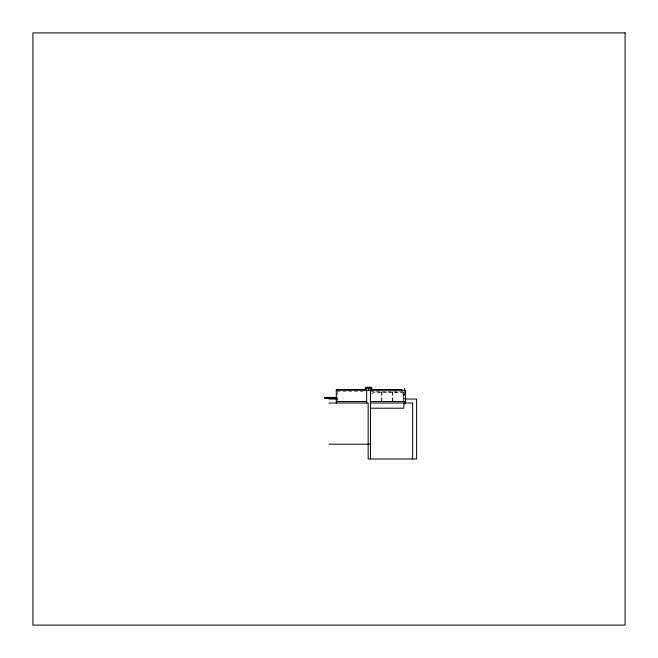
<?xml version="1.0" encoding="UTF-8"?>
<svg xmlns="http://www.w3.org/2000/svg" width="658" height="658" viewBox="0 0 658 658"><rect width="100%" height="100%" fill="white"/><g stroke="black" fill="none" stroke-linecap="round" stroke-linejoin="round"><path stroke-width="0.49" stroke-dasharray="3.29 2.47" d="M371.737 393.978L372.288 393.245L373.9 392.925C375.628 391.798 378.564 392.505 380.711 392.62L402.318 392.818L403.741 394.973L403.773 398.88M403.897 399.464L403.872 400.656M396.47 392.653L395.483 392.99M381.295 392.431L381.911 392.365M337.069 391.773L366.235 391.699M370.454 391.773L404.061 391.773L404.061 398.584M372.148 392.036L404.061 392.036M404.876 394.438L403.691 394.438L403.691 395.919L404.876 395.919M337.069 398.584L337.809 398.584M337.069 399.028L337.809 399.028M404.135 391.773L404.135 398.584M403.321 392.036L403.321 403.025M392.81 392.036L392.81 401.026M392.546 392.036L392.546 403.025M381.969 392.036L381.969 401.026M381.706 392.036L381.706 403.025M337.809 391.699L337.809 401.026"/><path stroke-width="0.99" d="M368.57 389.923L368.57 389.182L368.57 390.293M365.79 387.669L371.342 387.669L371.342 389.89M336.328 390.293L405.542 390.293L405.542 403.025M404.802 391.773L405.542 391.773M336.296 397.416L324.682 397.416L324.682 398.213L336.148 398.213M324.682 397.81L336.699 397.81M329 399.028L336.328 399.028M404.802 399.028L416.646 399.028L416.646 458.988L368.159 458.988L368.159 403.025L329 403.025M336.328 401.544L366.679 401.544M370.454 401.544L405.542 401.544M370.454 403.025L412.648 403.025L412.648 458.988M370.454 408.207L403.806 408.207L404.061 402.869M329 444.183L370.454 444.183M404.506 388.516L404.506 390.293M401.841 390.293L401.841 389.495L371.745 389.495L371.745 387.274L365.387 387.274L365.387 389.495L336.296 389.495L336.328 403.025M370.939 390.293L370.939 388.072L366.193 388.072L366.193 390.293M370.454 390.293L370.454 458.988M366.679 390.293L366.679 403.025M625.1 32.9L32.9 32.9L32.9 625.1L625.1 625.1L625.1 32.9"/></g></svg>
